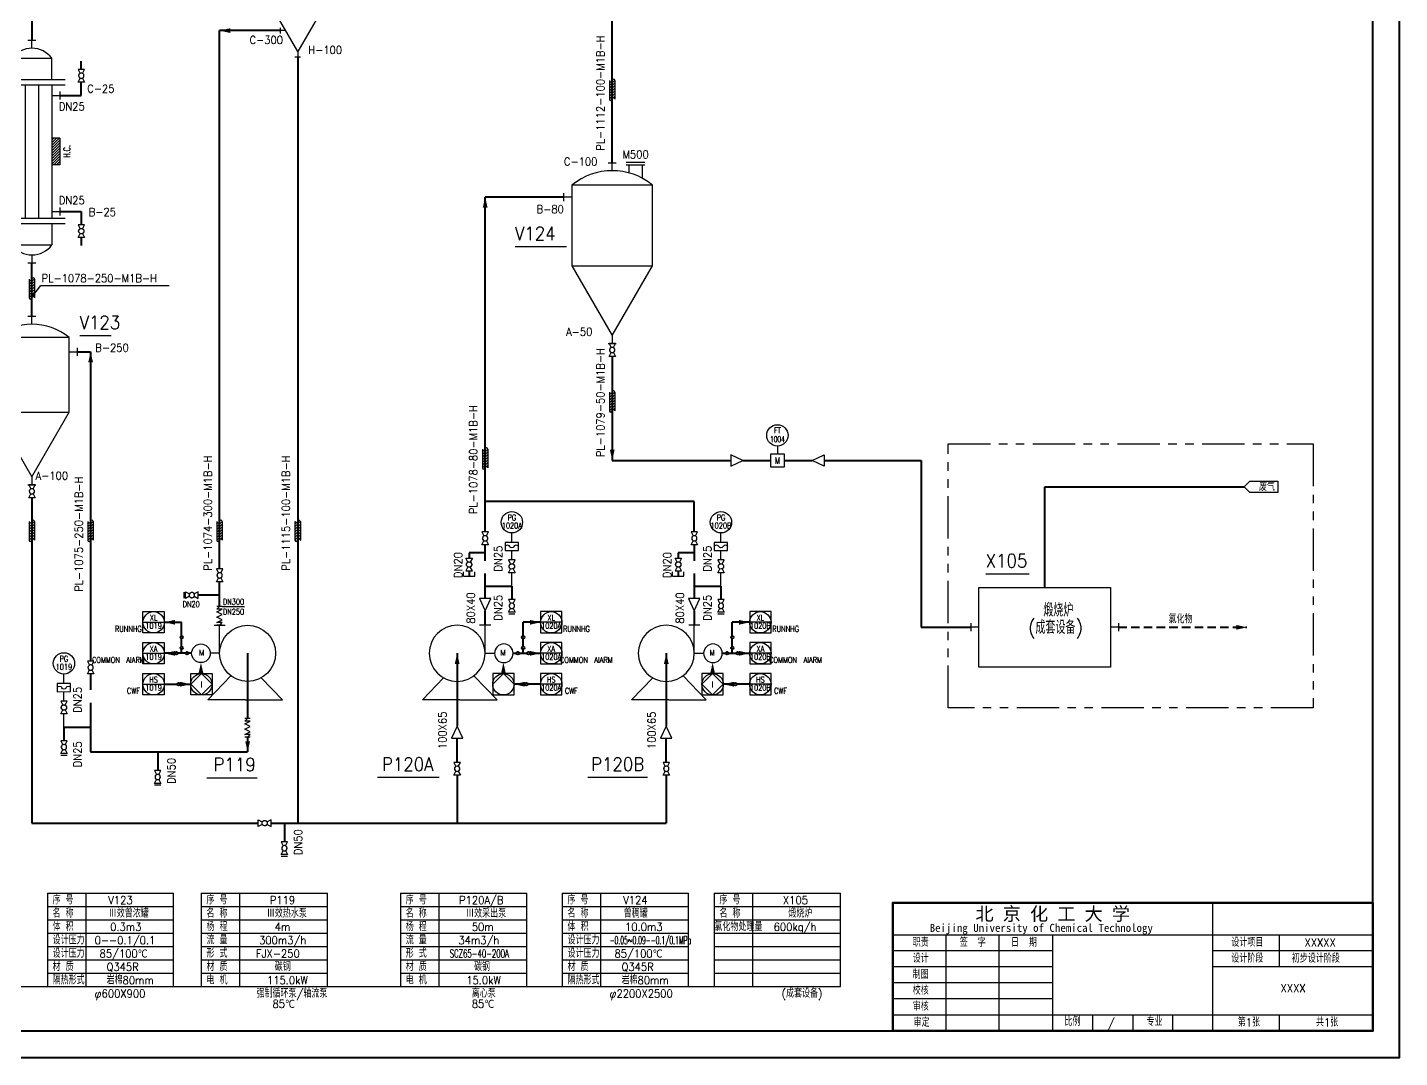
# Model space of a CAD drawing. Header units: millimetres. Extents: x 3 to 844, y 0 to 594.
# Drawn here: x 330 to 844, y 0 to 386 of the extents above; entities that cross this region are included whole.
import ezdxf
from ezdxf.enums import TextEntityAlignment as Align

# ---------------------------------------------------------------- set-up
doc = ezdxf.new("R2010")
doc.units = ezdxf.units.MM
doc.linetypes.add('HIDDEN2', pattern=[4.7625, 3.175, -1.5875])
doc.linetypes.add('PHANTOM2', pattern=[31.75, 15.875, -3.175, 3.175, -3.175, 3.175, -3.175])
for name, color, linetype in [('arrow', 9, 'Continuous'), ('instrument', 4, 'Continuous'), ('TEXT', 2, 'Continuous'), ('TXT', 7, 'Continuous'), ('仪表', 4, 'Continuous'), ('仪表号', 7, 'Continuous'), ('金柯图框', 146, 'Continuous')]:
    doc.layers.add(name, color=color, linetype=linetype)
for name, color, linetype, lineweight in [('PL', 7, 'Continuous', 40), ('标注', 1, 'HIDDEN2', 25), ('粗实线', 7, 'Continuous', 40), ('细实线', 7, 'Continuous', 25), ('设备', 7, 'Continuous', 25)]:
    doc.layers.add(name, color=color, linetype=linetype, lineweight=lineweight)
doc.styles.add('HZDX', font='romanc.shx', dxfattribs={"width": 0.7, "bigfont": 'hztxt.shx'})
doc.styles.add('romanc', font='romanc.shx', dxfattribs={"width": 0.7, "bigfont": 'hztxt.shx'})
doc.styles.get("Standard").update_dxf_attribs({"font": 'standard1.shx', "bigfont": 'gbcbig.shx'})
doc.styles.add('金柯16ST-W1.0', font='SimSun.ttf')

# ---------------------------------------------------------------- blocks, each defined once
blk = doc.blocks.new('A$C906b3375')
at = {"layer": '设备'}
h = blk.add_hatch(dxfattribs=at)
h.set_pattern_fill('JIS_WOOD', color=256, scale=0.7)
h.set_pattern_definition([(45, (-757.7555, -473.3284), (-0.35, 0.35), [])])
h.paths.add_polyline_path([(40, 53.18), (42.1, 53.18), (42.1, 60.18), (40, 60.18)])
for p, q in [((28.45, 105.6), (23.55, 105.6)), ((28.45, 104.9), (23.55, 104.9)), ((24.25, 101.4), (24.25, 104.9)), ((27.75, 101.4), (27.75, 104.9)), ((17.15, 102.07), (19.25, 102.07)), ((18.2, 99.97), (18.2, 102.07)), ((9.9, 97.4), (9.9, 95.3)), ((12, 96.35), (9.9, 96.35)), ((12, 96.35), (12, 26.35)), ((40, 96.35), (12, 96.35)), ((40, 96.35), (40, 26.35)), ((42.1, 94.27), (40, 94.27)), ((42.1, 95.32), (42.1, 93.22)), ((42.1, 88.03), (40, 88.03)), ((42.1, 89.08), (42.1, 86.98)), ((9.9, 84.63), (9.9, 82.53)), ((12, 83.58), (9.9, 83.58)), ((42.1, 83.03), (42.1, 80.93)), ((15.5, 78.44), (12, 76.34)), ((15.5, 79.84), (36.5, 79.84)), ((15.5, 79.84), (15.5, 78.44)), ((15.5, 78.44), (36.5, 78.44)), ((36.5, 79.84), (36.5, 78.44)), ((36.5, 78.44), (40, 76.34)), ((42.1, 81.98), (40, 81.98)), ((12, 76.34), (40, 76.34)), ((9.9, 70.84), (9.9, 68.74)), ((12, 69.79), (9.9, 69.79)), ((42.1, 60.18), (40, 60.18)), ((42.1, 60.18), (42.1, 53.18)), ((7.8, 56.53), (7.8, 51.63)), ((8.5, 56.53), (8.5, 51.63)), ((12, 55.83), (8.5, 55.83)), ((12, 52.33), (8.5, 52.33)), ((42.1, 53.18), (40, 53.18)), ((42.1, 48.36), (40, 48.36)), ((42.1, 49.41), (42.1, 47.31)), ((9.9, 44.03), (9.9, 41.93)), ((12, 42.98), (9.9, 42.98)), ((42.1, 41.59), (40, 41.59)), ((42.1, 42.64), (42.1, 40.54)), ((9.9, 37.05), (9.9, 34.95)), ((42.1, 37.05), (42.1, 34.95)), ((12, 36), (9.9, 36)), ((42.1, 36), (40, 36)), ((9.9, 30.35), (9.9, 28.25)), ((12, 29.3), (9.9, 29.3)), ((26, 2.1), (12, 26.35)), ((12, 26.35), (40, 26.35)), ((26, 23.29), (18.51, 28.96)), ((26, 23.29), (33.49, 28.96)), ((40, 26.35), (26, 2.1)), ((42.1, 29.3), (40, 29.3)), ((42.1, 30.35), (42.1, 28.25)), ((26, 23.29), (26, 16.29)), ((12.25, 17.34), (12.25, 15.24)), ((26, 16.29), (12.25, 16.29)), ((19.38, 10.99), (19.38, 8.89)), ((21.48, 9.94), (19.38, 9.94)), ((27.05, 0), (24.95, 0)), ((26, 2.1), (26, 0))]:
    blk.add_line(p, q, dxfattribs=at)
blk.add_arc((26, 79.48), 21.92, 50.3037, 129.6963, dxfattribs=at)
blk = doc.blocks.new('A$C6c86742b')
at = {"layer": '设备'}
h = blk.add_hatch(dxfattribs=at)
h.set_pattern_fill('JIS_WOOD', color=256, angle=90)
h.set_pattern_definition([(135, (-1121.0159, -487.17654), (-0.5, -0.5), [])])
h.paths.add_polyline_path([(3, 48.78), (0, 48.78), (0, 38.78), (3, 38.78)])
for p, q in [((15.5, 63.24), (18.5, 63.24)), ((17, 60.24), (17, 63.24)), ((34, 51.44), (34, 48.44)), ((0, 48.78), (0, 38.78)), ((0, 48.78), (3, 48.78)), ((31, 49.94), (34, 49.94)), ((0, 38.78), (3, 38.78)), ((3, 27.25), (17, 3)), ((17, 3), (31, 27.25)), ((15.5, 0), (18.5, 0)), ((17, 3), (17, 0))]:
    blk.add_line(p, q, dxfattribs=at)
blk.add_lwpolyline([(3, 27.25), (31, 27.25), (31, 55.25), (3, 55.25)], close=True, dxfattribs=at)
blk.add_arc((17, 38.1), 22.14, 50.7706, 129.2294, dxfattribs=at)
blk = doc.blocks.new('A$C0952c0bb')
at = {"layer": '设备'}
for p, q in [((17.4, 35.44), (21.6, 35.44)), ((19.5, 24.94), (19.5, 35.44)), ((19.5, 24.94), (16, 24.94)), ((15.03, 7.48), (23.71, 16.53)), ((43.03, 7.48), (35.09, 15.75)), ((29.03, 7.48), (15.03, 7.48)), ((29.03, 7.48), (43.03, 7.48))]:
    blk.add_line(p, q, dxfattribs=at)
for centre, radius in [((30, 24.94), 10.5), ((12.5, 24.94), 3.5)]:
    blk.add_circle(centre, radius, dxfattribs=at)
blk.add_text('M', height=2.1).set_placement((11.8, 24.18, 126))
blk = doc.blocks.new('A$Cfcf5278a')
at = {"layer": '设备'}
h = blk.add_hatch(dxfattribs=at)
h.set_pattern_fill('JIS_WOOD', color=256)
h.set_pattern_definition([(45, (-1258.7297, -590.2213), (-0.5, 0.5), [])])
h.paths.add_polyline_path([(23, 46.72), (20, 46.72), (20, 36.72), (23, 36.72)])
for p, q in [((11, 83.43), (14, 83.43)), ((12.5, 80.43), (12.5, 83.43)), ((5, 68.72), (5, 76.72)), ((5, 76.72), (20, 76.72)), ((20, 68.72), (20, 76.72)), ((0, 68.72), (25, 68.72)), ((0, 66.72), (25, 66.72)), ((5, 66.72), (5, 16.72)), ((10, 66.72), (10, 16.72)), ((15, 66.72), (15, 16.72)), ((20, 66.72), (20, 16.72)), ((20, 62.75), (23, 62.75)), ((23, 64.25), (23, 61.25)), ((2, 60.84), (2, 57.84)), ((5, 59.34), (2, 59.34)), ((23, 46.72), (20, 46.72)), ((23, 46.72), (23, 36.72)), ((23, 36.72), (20, 36.72)), ((2, 23.63), (2, 20.63)), ((5, 22.13), (2, 22.13)), ((23, 20.82), (23, 17.82)), ((0, 16.72), (25, 16.72)), ((20, 19.32), (23, 19.32)), ((0, 14.72), (25, 14.72)), ((5, 14.72), (5, 6.72)), ((20, 14.72), (20, 6.72)), ((5, 6.72), (20, 6.72)), ((11, 0), (14, 0)), ((12.5, 3), (12.5, 0))]:
    blk.add_line(p, q, dxfattribs=at)
for centre, start, end in [((12.5, 71), 37.2907, 142.7093), ((12.5, 12.43), 217.2907, 322.7093)]:
    blk.add_arc(centre, 9.43, start, end, dxfattribs=at)
blk = doc.blocks.new('A$C5a178aca')
at = {"layer": '设备'}
for p, q in [((16.62, 67.82), (19.62, 67.82)), ((18.12, 64.82), (18.12, 67.82)), ((23.35, 68.02), (30.35, 68.02)), ((23.35, 67.02), (30.35, 67.02)), ((24.35, 67.02), (24.35, 63.99)), ((29.35, 67.02), (29.35, 62.02)), ((0, 53.45), (0, 56.45)), ((3, 54.95), (0, 54.95)), ((3, 29.19), (18.12, 3)), ((18.12, 3), (33.24, 29.19)), ((16.62, 0), (19.62, 0)), ((18.12, 3), (18.12, 0))]:
    blk.add_line(p, q, dxfattribs=at)
blk.add_lwpolyline([(3, 29.19), (33.24, 29.19), (33.24, 59.43), (3, 59.43)], close=True, dxfattribs=at)
blk.add_arc((18.12, 40.91), 23.91, 50.7706, 129.2294, dxfattribs=at)
blk = doc.blocks.new('A$Cae644095')
at = {"layer": '设备'}
for p, q in [((0, 16.45), (0, 13.45)), ((55.27, 16.45), (55.27, 13.45)), ((3, 14.95), (0, 14.95)), ((55.27, 14.95), (52.27, 14.95))]:
    blk.add_line(p, q, dxfattribs=at)
blk.add_lwpolyline([(3, 29.9), (52.27, 29.9), (52.27, 0), (3, 0)], close=True, dxfattribs=at)
blk = doc.blocks.new('A$Cadf2ccbb')
blk.add_lwpolyline([(1.51, 1.64), (0, 2.4), (0, 0), (1.51, 0.76, 1), (3.29, 1.64), (4.8, 2.4), (4.8, 0), (3.29, 0.76, 1.609915), (1.51, 0.76, 4.279146)], format="xyb", close=True)
blk = doc.blocks.new('A$Cb8befc21')
blk.add_lwpolyline([(0, 0, 0, 0, 0), (0, 2.4, 0, 0, 0), (4.8, 0, 0, 1.2, 0), (2.85, 0.975, 0, 0, 0), (4.8, 0, 0, 0, 0), (4.8, 2.4, 0, 0, 0)], format="xyseb")
blk = doc.blocks.new('隔膜')
at = {"layer": 'instrument'}
blk.add_lwpolyline([(-2.5, 1.5), (2.5, 1.5), (2.5, -1.5), (-2.5, -1.5)], close=True, dxfattribs=at)
for centre, start, end in [((-1.67, -0.38), 24.7615, 155.2385), ((0, 0.38), 204.7615, 335.2385), ((1.67, -0.38), 24.7615, 155.2385)]:
    blk.add_arc(centre, 0.918, start, end, dxfattribs=at)
blk = doc.blocks.new('A$Ccaabb055')
at = {"layer": 'instrument', "xscale": -1, "rotation": 0.01870892020090054}
blk.add_blockref('隔膜', (2.5, 1.5), dxfattribs=at)
blk = doc.blocks.new('A$C4c916884')
at = {"layer": '设备'}
for p, q in [((0, 6), (1, 7)), ((2, 7), (0, 7)), ((0, 5), (2, 6)), ((2, 6), (0, 6)), ((2, 4), (0, 5)), ((0, 3), (2, 4)), ((2, 2), (0, 3)), ((0, 1), (2, 2)), ((2, 1), (0, 1)), ((2, 0), (0, 0)), ((2, 1), (1, 0))]:
    blk.add_line(p, q, dxfattribs=at)
blk = doc.blocks.new('A$C71590365')
blk.add_lwpolyline([(4.53, 2.12), (0, 4.24), (0, 0)], close=True)
blk = doc.blocks.new('A$Cf45da477')
for p, q in [((1.63, 4.24), (0, 4.24)), ((1.63, 0), (0, 0))]:
    blk.add_line(p, q)
blk.add_lwpolyline([(1.63, 0), (1.63, 4.24)])
blk = doc.blocks.new('流量计-电磁')
at = {"layer": 'instrument'}
blk.add_lwpolyline([(-2.5, 2.5), (2.5, 2.5), (2.5, -2.5), (-2.5, -2.5)], close=True, dxfattribs=at)
at = {"layer": 'instrument', "style": 'HZDX', "width": 0.7, "flags": 12}
blk.add_attdef('电磁流量计', text='', height=2.5, dxfattribs=at).set_placement((0, 0), align=Align.MIDDLE_CENTER)
blk = doc.blocks.new('A$Ce6ee9fa7')
at = {"layer": '仪表'}
blk.add_lwpolyline([(4, 7.85), (4, 5)], dxfattribs=at)
blk.add_circle((4, 11.85), 4, dxfattribs=at)
ref = blk.add_blockref('流量计-电磁', (4, 2.5))
ref.add_attrib('电磁流量计', 'M', dxfattribs={"layer": 'instrument', "height": 2.5, "style": 'HZDX', "width": 0.7}).set_placement((4, 2.5), align=Align.MIDDLE_CENTER)
at = {"layer": 'instrument', "lineweight": -3, "ltscale": 2, "style": 'romanc', "width": 0.7}
blk.add_text('FT', height=2.2, dxfattribs=at).set_placement((4, 12.65), align=Align.CENTER)
at = {"layer": '仪表号', "style": 'HZDX', "width": 0.6}
blk.add_text('1004', height=2.2, dxfattribs=at).set_placement((4, 9.35), align=Align.CENTER)
blk = doc.blocks.new('A$Cb12c0229')
at = {"layer": 'TEXT', "style": 'romanc', "width": 0.7}
blk.add_text('H.C.', height=2.5, rotation=90, dxfattribs=at).set_placement((2.5, -0.17))
blk = doc.blocks.new('A$Cbfcf88ef')
at = {"layer": 'arrow', "color": 1, "ltscale": 0.2}
blk.add_lwpolyline([(0, 0, 0, 1.8, 0), (4, 0, 1.8, 1.8, 0)], format="xyseb", dxfattribs=at)

msp = doc.modelspace()

# ---------------------------------------------------------------- hatches: boundary and pattern name
at = {"layer": '细实线'}
h = msp.add_hatch(dxfattribs=at)
h.set_pattern_fill('JIS_WOOD', color=256)
h.set_pattern_definition([(45, (-68.1767, 1217.794), (-0.5, 0.5), [])])
edge = h.paths.add_edge_path()
edge.add_arc((548.74, 359.12), 0.5, 180, 360)
edge.add_arc((549.74, 359.12), 0.5, 0, 180, ccw=False)
edge.add_line((550.24, 359.12), (550.24, 366.12))
edge.add_arc((549.74, 366.12), 0.5, 0, 180)
edge.add_arc((548.74, 366.12), 0.5, -180, 0, ccw=False)
edge.add_line((548.24, 366.12), (548.24, 359.12))
h = msp.add_hatch(dxfattribs=at)
h.set_pattern_fill('JIS_WOOD', color=256)
h.set_pattern_definition([(45, (-285.6899, 1143.3878), (-0.5, 0.5), [])])
edge = h.paths.add_edge_path()
edge.add_arc((331.23, 284.71), 0.5, 180, 360)
edge.add_arc((332.23, 284.71), 0.5, 0, 180, ccw=False)
edge.add_line((332.73, 284.71), (332.73, 291.71))
edge.add_arc((332.23, 291.71), 0.5, 0, 180)
edge.add_arc((331.23, 291.71), 0.5, -180, 0, ccw=False)
edge.add_line((330.73, 291.71), (330.73, 284.71))
h = msp.add_hatch(dxfattribs=at)
h.set_pattern_fill('JIS_WOOD', color=256)
h.set_pattern_definition([(45, (-68.1767, 1100.94044), (-0.5, 0.5), [])])
edge = h.paths.add_edge_path()
edge.add_arc((548.74, 242.26), 0.5, 180, 360)
edge.add_arc((549.74, 242.26), 0.5, 0, 180, ccw=False)
edge.add_line((550.24, 242.26), (550.24, 249.26))
edge.add_arc((549.74, 249.26), 0.5, 0, 180)
edge.add_arc((548.74, 249.26), 0.5, -180, 0, ccw=False)
edge.add_line((548.24, 249.26), (548.24, 242.26))
h = msp.add_hatch(dxfattribs=at)
h.set_pattern_fill('JIS_WOOD', color=256)
h.set_pattern_definition([(45, (-115.80145, 1079.5637), (-0.5, 0.5), [])])
edge = h.paths.add_edge_path()
edge.add_arc((501.12, 220.89), 0.5, 180, 360)
edge.add_arc((502.12, 220.89), 0.5, 0, 180, ccw=False)
edge.add_line((502.62, 220.89), (502.62, 227.89))
edge.add_arc((502.12, 227.89), 0.5, 0, 180)
edge.add_arc((501.12, 227.89), 0.5, -180, 0, ccw=False)
edge.add_line((500.62, 227.89), (500.62, 220.89))
h = msp.add_hatch(dxfattribs=at)
h.set_pattern_fill('JIS_WOOD', color=256)
h.set_pattern_definition([(45, (-285.6899, 1052.4539), (-0.5, 0.5), [])])
edge = h.paths.add_edge_path()
edge.add_arc((331.23, 193.78), 0.5, 180, 360)
edge.add_arc((332.23, 193.78), 0.5, 0, 180, ccw=False)
edge.add_line((332.73, 193.78), (332.73, 200.78))
edge.add_arc((332.23, 200.78), 0.5, 0, 180)
edge.add_arc((331.23, 200.78), 0.5, -180, 0, ccw=False)
edge.add_line((330.73, 200.78), (330.73, 193.78))
h = msp.add_hatch(dxfattribs=at)
h.set_pattern_fill('JIS_WOOD', color=256)
h.set_pattern_definition([(45, (-263.6899, 1052.4539), (-0.5, 0.5), [])])
edge = h.paths.add_edge_path()
edge.add_arc((353.23, 193.78), 0.5, 180, 360)
edge.add_arc((354.23, 193.78), 0.5, 0, 180, ccw=False)
edge.add_line((354.73, 193.78), (354.73, 200.78))
edge.add_arc((354.23, 200.78), 0.5, 0, 180)
edge.add_arc((353.23, 200.78), 0.5, -180, 0, ccw=False)
edge.add_line((352.73, 200.78), (352.73, 193.78))
h = msp.add_hatch(dxfattribs=at)
h.set_pattern_fill('JIS_WOOD', color=256)
h.set_pattern_definition([(45, (-215.32814, 1052.4539), (-0.5, 0.5), [])])
edge = h.paths.add_edge_path()
edge.add_arc((401.59, 193.78), 0.5, 180, 360)
edge.add_arc((402.59, 193.78), 0.5, 0, 180, ccw=False)
edge.add_line((403.09, 193.78), (403.09, 200.78))
edge.add_arc((402.59, 200.78), 0.5, 0, 180)
edge.add_arc((401.59, 200.78), 0.5, -180, 0, ccw=False)
edge.add_line((401.09, 200.78), (401.09, 193.78))
h = msp.add_hatch(dxfattribs=at)
h.set_pattern_fill('JIS_WOOD', color=256)
h.set_pattern_definition([(45, (-186.0495, 1052.4539), (-0.5, 0.5), [])])
edge = h.paths.add_edge_path()
edge.add_arc((430.87, 193.78), 0.5, 180, 360)
edge.add_arc((431.87, 193.78), 0.5, 0, 180, ccw=False)
edge.add_line((432.37, 193.78), (432.37, 200.78))
edge.add_arc((431.87, 200.78), 0.5, 0, 180)
edge.add_arc((430.87, 200.78), 0.5, -180, 0, ccw=False)
edge.add_line((430.37, 200.78), (430.37, 193.78))

# ---------------------------------------------------------------- linework, layer by layer
at = {"lineweight": 25}
for p, q in [((774.4, 9.89, -180), (774.4, 57.89, -180)), ((654.4, 45.89, -180), (834.4, 45.89, -180)), ((694.36, 9.89, -177.81), (694.36, 45.89, -177.81)), ((714.4, 9.89, -180), (714.4, 45.89, -180)), ((714.4, 39.89, -180), (654.4, 39.89, -180)), ((834.4, 39.89, -180), (774.4, 39.89, -180)), ((714.4, 33.89, -180), (654.4, 33.89, -180)), ((834.4, 33.89, -180), (774.4, 33.89, -180)), ((714.4, 27.89, -180), (654.4, 27.89, -180)), ((714.4, 21.89, -180), (654.4, 21.89, -180)), ((654.4, 15.89, -180), (834.4, 15.89, -180)), ((759.4, 9.89, -180), (759.4, 15.89, -180)), ((799.4, 9.89, -180), (799.4, 15.89, -180))]:
    msp.add_line(p, q, dxfattribs=at)
for p, q in [((674.45, 9.89, -177.81), (674.45, 45.89, -177.81)), ((729.4, 9.89, -180), (729.4, 15.89, -180)), ((744.4, 15.89, -180), (744.4, 9.89))]:
    msp.add_line(p, q)
msp.add_lwpolyline([(786.16, 213.81), (788.28, 215.93), (798.78, 215.93), (798.78, 211.69), (788.28, 211.69)], close=True)
at = {"lineweight": 60}
msp.add_lwpolyline([(654.4, 9.89), (834.4, 9.89), (834.4, 57.89), (654.4, 57.89)], close=True, dxfattribs=at)
at = {"layer": 'instrument'}
for p, q in [((511.65, 192.98), (511.65, 196.55)), ((590.05, 192.98), (590.04, 196.55)), ((511.65, 186.4), (511.65, 189.98)), ((590.05, 186.4), (590.05, 189.98)), ((511.65, 176.6), (511.65, 181.6)), ((590.05, 176.6), (590.05, 181.6)), ((373.37, 163.04), (381.37, 163.04)), ((530.41, 163.04), (522.41, 163.04)), ((608.8, 163.04), (600.8, 163.04)), ((373.37, 151.41), (381.37, 151.41)), ((530.41, 151.41), (522.41, 151.41)), ((608.8, 151.41), (600.8, 151.41)), ((343.76, 140.04), (343.76, 143.62)), ((373.37, 139.83), (381.37, 139.83)), ((395.28, 143.83), (391.28, 139.83)), ((391.28, 139.83), (395.28, 135.83)), ((399.28, 139.83), (395.28, 143.83)), ((395.28, 135.83), (399.28, 139.83)), ((504.5, 139.83), (508.5, 143.83)), ((508.5, 143.83), (512.5, 139.83)), ((530.41, 139.83), (522.41, 139.83)), ((582.89, 139.83), (586.89, 143.83)), ((586.89, 135.83), (582.89, 139.83)), ((586.89, 143.83), (590.89, 139.83)), ((590.89, 139.83), (586.89, 135.83)), ((608.8, 139.83), (600.8, 139.83)), ((343.76, 133.47), (343.76, 137.04)), ((343.76, 123.67), (343.76, 128.67))]:
    msp.add_line(p, q, dxfattribs=at)
for points in [[(373.37, 167.04), (381.37, 167.04), (381.37, 159.04), (373.37, 159.04)], [(530.41, 167.04), (522.41, 167.04), (522.41, 159.04), (530.41, 159.04)], [(608.8, 167.04), (600.8, 167.04), (600.8, 159.04), (608.8, 159.04)], [(373.37, 155.41), (381.37, 155.41), (381.37, 147.41), (373.37, 147.41)], [(530.41, 155.41), (522.41, 155.41), (522.41, 147.41), (530.41, 147.41)], [(608.8, 155.41), (600.8, 155.41), (600.8, 147.41), (608.8, 147.41)], [(373.37, 143.83), (381.37, 143.83), (381.37, 135.83), (373.37, 135.83)], [(391.28, 143.83), (399.28, 143.83), (399.28, 135.83), (391.28, 135.83)], [(512.5, 143.83), (504.5, 143.83), (504.5, 135.83), (512.5, 135.83)], [(530.41, 143.83), (522.41, 143.83), (522.41, 135.83), (530.41, 135.83)], [(590.89, 143.83), (582.89, 143.83), (582.89, 135.83), (590.89, 135.83)], [(608.8, 143.83), (600.8, 143.83), (600.8, 135.83), (608.8, 135.83)]]:
    msp.add_lwpolyline(points, close=True, dxfattribs=at)
at = {"layer": 'instrument', "ltscale": 2}
for centre in [(511.65, 200.55), (590.04, 200.55), (343.76, 147.62)]:
    msp.add_circle(centre, 4, dxfattribs=at)
at = {"layer": 'instrument'}
for centre in [(377.37, 163.04), (526.41, 163.04), (604.8, 163.04), (377.37, 151.41), (526.41, 151.41), (604.8, 151.41), (377.37, 139.83), (395.28, 139.83), (508.5, 139.83), (526.41, 139.83), (586.89, 139.83), (604.8, 139.83)]:
    msp.add_circle(centre, 4, dxfattribs=at)
at = {"layer": 'PL'}
for p, q in [((549.28, 335.31), (549.28, 410.9)), ((331.76, 391.19), (331.76, 381.19)), ((424.78, 384.83), (402.12, 384.83)), ((402.12, 183.02), (402.12, 384.83)), ((431.4, 374.9), (431.4, 87.75)), ((531.16, 322.45), (501.65, 322.45)), ((501.65, 196.91), (501.65, 322.45)), ((331.76, 277.76), (331.76, 297.76)), ((348.76, 264.46), (353.76, 264.46)), ((353.76, 264.46), (353.76, 148.48)), ((549.28, 262.7), (549.28, 223.74)), ((549.28, 223.74), (593.7, 223.74)), ((665.13, 223.74), (665.13, 161.16)), ((711.4, 176.11), (711.4, 213.81)), ((711.4, 213.81), (786.16, 213.81)), ((331.76, 209.72), (331.76, 87.75)), ((580.05, 208.31), (501.65, 208.31)), ((580.05, 196.91), (580.05, 208.31)), ((402.12, 168.91), (402.12, 178.22)), ((402.12, 173.22), (394.12, 173.22)), ((665.13, 161.16), (683.76, 161.16)), ((412.62, 151.41), (412.62, 126.93)), ((491.15, 151.41), (491.15, 124.1)), ((569.55, 151.41), (569.55, 124.1)), ((412.62, 119.93), (412.62, 114.46)), ((353.76, 114.46), (412.62, 114.46)), ((491.15, 105.75), (491.15, 87.75)), ((569.55, 105.75), (569.55, 87.75)), ((331.76, 87.75), (416.6, 87.75)), ((421.4, 87.75), (569.55, 87.75))]:
    msp.add_line(p, q, dxfattribs=at)
at = {"layer": 'PL', "linetype": 'HIDDEN2'}
msp.add_line((739.03, 161.16), (787.21, 161.16), dxfattribs=at)
at = {"layer": '标注'}
for p, q in [((395.28, 143.83), (395.2, 147.91)), ((508.5, 143.83), (508.58, 147.91)), ((586.89, 143.83), (586.98, 147.91))]:
    msp.add_line(p, q, dxfattribs=at)
at = {"layer": '粗实线'}
for p, q in [((834.4, 9.89), (834.4, 583.89)), ((350.26, 370.31), (350.26, 373.31)), ((350.26, 360.51), (350.26, 365.51)), ((342.26, 360.51), (350.26, 360.51)), ((342.26, 317.08), (350.26, 317.08)), ((350.26, 317.08), (350.26, 312.08)), ((350.26, 307.28), (350.26, 304.28)), ((598.23, 223.74), (608.7, 223.74)), ((613.7, 223.74), (624.18, 223.74)), ((628.7, 223.74), (665.13, 223.74)), ((501.65, 186.11), (501.65, 192.11)), ((580.05, 192.11), (580.05, 186.11)), ((501.65, 189.11), (495.65, 189.11)), ((495.65, 189.11), (495.65, 187.11)), ((580.05, 189.11), (574.05, 189.11)), ((574.05, 189.11), (574.05, 187.11)), ((495.65, 182.31), (495.65, 180.31)), ((501.65, 171.9), (501.65, 181.31)), ((574.05, 182.31), (574.05, 180.31)), ((580.05, 181.31), (580.05, 171.9)), ((501.65, 176.6), (511.65, 176.6)), ((511.65, 176.6), (511.65, 171.6)), ((580.05, 176.6), (590.05, 176.6)), ((590.05, 176.6), (590.05, 171.6)), ((501.65, 161.91), (501.65, 167.37)), ((580.05, 167.37), (580.05, 161.91)), ((381.37, 163.04), (387.87, 163.04)), ((387.87, 157.91), (387.87, 163.04)), ((522.41, 163.04), (515.91, 163.04)), ((515.91, 157.91), (515.91, 163.04)), ((600.8, 163.04), (594.3, 163.04)), ((594.3, 157.91), (594.3, 163.04)), ((387.87, 153.91), (387.87, 156.91)), ((515.91, 153.91), (515.91, 156.91)), ((594.3, 153.91), (594.3, 156.91)), ((385.37, 151.41), (381.37, 151.41)), ((389.37, 151.41), (386.37, 151.41)), ((387.87, 151.41), (387.87, 152.91)), ((391.62, 151.41), (390.31, 151.41)), ((512.15, 151.41), (513.41, 151.41)), ((514.41, 151.41), (517.41, 151.41)), ((515.91, 151.41), (515.91, 152.91)), ((519.78, 151.41), (522.41, 151.41)), ((590.55, 151.41), (591.8, 151.41)), ((592.8, 151.41), (595.8, 151.41)), ((594.3, 151.41), (594.3, 152.91)), ((598.18, 151.41), (600.8, 151.41)), ((353.76, 143.68), (353.76, 137.68)), ((381.37, 139.83), (386.28, 139.83)), ((387.28, 139.83), (391.28, 139.83)), ((514.78, 139.83), (512.5, 139.83)), ((516.5, 139.83), (515.78, 139.83)), ((522.41, 139.83), (517.5, 139.83)), ((593.18, 139.83), (590.89, 139.83)), ((594.89, 139.83), (594.18, 139.83)), ((600.8, 139.83), (595.89, 139.83)), ((353.76, 132.88), (353.76, 114.46)), ((353.76, 123.67), (343.76, 123.67)), ((343.76, 123.67), (343.76, 118.67)), ((491.15, 110.55), (491.15, 119.58)), ((569.55, 110.55), (569.55, 119.58)), ((378.9, 114.46), (378.9, 107.46)), ((426.4, 87.75), (426.4, 80.75)), ((28.4, 9.89), (834.4, 9.89))]:
    msp.add_line(p, q, dxfattribs=at)
msp.add_lwpolyline([(3.4, 593.89), (3.4, -0.11), (844.4, -0.11), (844.4, 593.89)], close=True, dxfattribs=at)
for centre in [(387.87, 157.41), (515.91, 157.41), (594.3, 157.41), (385.87, 151.41), (387.87, 153.41), (389.87, 151.41), (513.91, 151.41), (515.91, 153.41), (517.91, 151.41), (592.3, 151.41), (594.3, 153.41), (596.3, 151.41), (386.78, 139.83), (517, 139.83), (595.39, 139.83)]:
    msp.add_circle(centre, 0.5, dxfattribs=at)
at = {"layer": '细实线'}
for p, q in [((548.24, 366.12), (548.24, 359.12)), ((550.24, 366.12), (550.24, 359.12)), ((330.73, 291.71), (330.73, 284.71)), ((331.76, 284.89), (335.09, 289.34)), ((332.73, 291.71), (332.73, 284.71)), ((335.09, 289.34), (383.19, 289.34)), ((548.24, 249.26), (548.24, 242.26)), ((550.24, 249.26), (550.24, 242.26)), ((500.62, 227.89), (500.62, 220.89)), ((502.62, 227.89), (502.62, 220.89)), ((330.73, 200.78), (330.73, 193.78)), ((332.73, 200.78), (332.73, 193.78)), ((352.73, 200.78), (352.73, 193.78)), ((354.73, 200.78), (354.73, 193.78)), ((401.09, 200.78), (401.09, 193.78)), ((403.09, 200.78), (403.09, 193.78)), ((430.37, 200.78), (430.37, 193.78)), ((432.37, 200.78), (432.37, 193.78)), ((403.12, 168.91), (411.48, 168.91)), ((337.56, 61.52), (384.88, 61.52)), ((337.56, 61.52), (337.56, 26.52)), ((351.91, 61.52), (351.91, 26.52)), ((384.88, 26.52), (384.88, 61.52)), ((395.24, 61.52), (442.57, 61.52)), ((395.24, 61.52), (395.24, 26.52)), ((409.6, 61.52), (409.6, 26.52)), ((442.57, 26.52), (442.57, 61.52)), ((469.93, 61.52), (517.26, 61.52)), ((469.93, 61.52), (469.93, 26.52)), ((484.29, 61.52), (484.29, 26.52)), ((517.26, 26.52), (517.26, 61.52)), ((530.57, 61.52), (577.9, 61.52)), ((530.57, 61.52), (530.57, 26.52)), ((544.93, 61.52), (544.93, 26.52)), ((577.9, 26.52), (577.9, 61.52)), ((587.52, 61.52), (634.85, 61.52)), ((587.52, 61.52), (587.52, 26.52)), ((601.88, 61.52), (601.88, 26.52)), ((634.85, 26.52), (634.85, 61.52)), ((337.56, 56.52), (384.88, 56.52)), ((337.56, 51.52), (384.88, 51.52)), ((395.24, 56.52), (442.57, 56.52)), ((395.24, 51.52), (442.57, 51.52)), ((469.93, 56.52), (517.26, 56.52)), ((469.93, 51.52), (517.26, 51.52)), ((530.57, 56.52), (577.9, 56.52)), ((530.57, 51.52), (577.9, 51.52)), ((587.52, 56.52), (634.85, 56.52)), ((587.52, 51.52), (634.85, 51.52)), ((337.56, 46.52), (384.88, 46.52)), ((395.24, 46.52), (442.57, 46.52)), ((469.93, 46.52), (517.26, 46.52)), ((530.57, 46.52), (577.9, 46.52)), ((587.52, 46.52), (634.85, 46.52)), ((337.56, 41.52), (384.88, 41.52)), ((395.24, 41.52), (442.57, 41.52)), ((469.93, 41.52), (517.26, 41.52)), ((530.57, 41.52), (577.9, 41.52)), ((587.52, 41.52), (634.85, 41.52)), ((337.56, 36.52), (384.88, 36.52)), ((395.24, 36.52), (442.57, 36.52)), ((469.93, 36.52), (517.26, 36.52)), ((530.57, 36.52), (577.9, 36.52)), ((587.52, 36.52), (634.85, 36.52)), ((337.56, 31.52), (384.88, 31.52)), ((395.24, 31.52), (442.57, 31.52)), ((469.93, 31.52), (517.26, 31.52)), ((530.57, 31.52), (577.9, 31.52)), ((587.52, 31.52), (634.85, 31.52)), ((137.26, 26.52), (611.59, 26.52)), ((337.56, 26.52), (384.88, 26.52)), ((395.24, 26.52), (442.57, 26.52)), ((469.93, 26.52), (517.26, 26.52)), ((530.57, 26.52), (577.9, 26.52)), ((587.52, 26.52), (634.85, 26.52))]:
    msp.add_line(p, q, dxfattribs=at)
at = {"layer": '细实线', "linetype": 'PHANTOM2'}
msp.add_lwpolyline([(675.16, 229.91), (812.02, 229.91), (812.02, 130.95), (675.16, 130.95)], close=True, dxfattribs=at)
at = {"layer": '细实线'}
for centre, start, end in [((548.74, 366.12), 180, 0), ((549.74, 366.12), 0, 180), ((548.74, 359.12), 180, 0), ((549.74, 359.12), 0, 180), ((331.23, 291.71), 180, 0), ((332.23, 291.71), 0, 180), ((331.23, 284.71), 180, 0), ((332.23, 284.71), 0, 180), ((548.74, 249.26), 180, 0), ((549.74, 249.26), 0, 180), ((548.74, 242.26), 180, 0), ((549.74, 242.26), 0, 180), ((501.12, 227.89), 180, 0), ((502.12, 227.89), 0, 180), ((502.12, 220.89), 0, 180), ((501.12, 220.89), 180, 0), ((331.23, 200.78), 180, 0), ((332.23, 200.78), 0, 180), ((353.23, 200.78), 180, 0), ((354.23, 200.78), 0, 180), ((401.59, 200.78), 180, 0), ((402.59, 200.78), 0, 180), ((430.87, 200.78), 180, 0), ((431.87, 200.78), 0, 180), ((331.23, 193.78), 180, 0), ((332.23, 193.78), 0, 180), ((353.23, 193.78), 180, 0), ((354.23, 193.78), 0, 180), ((401.59, 193.78), 180, 0), ((402.59, 193.78), 0, 180), ((430.87, 193.78), 180, 0), ((431.87, 193.78), 0, 180)]:
    msp.add_arc(centre, 0.5, start, end, dxfattribs=at)
at = {"layer": '设备'}
for p, q in [((388.72, 174.39), (388.72, 172.06)), ((510.47, 166.2), (512.81, 166.2)), ((588.87, 166.2), (591.2, 166.2)), ((342.59, 113.26), (344.92, 113.26)), ((377.73, 102.06), (380.06, 102.06)), ((425.23, 75.34), (427.56, 75.34))]:
    msp.add_line(p, q, dxfattribs=at)
at = {"layer": '设备', "const_width": 0.5}
for points in [[(512.81, 303.84), (532.22, 303.84)], [(349.61, 270.51), (361.57, 270.51)], [(689.26, 181.19), (705.6, 181.19)], [(397.24, 104.74), (416.29, 104.74)], [(461.28, 104.89), (484.42, 104.89)], [(540.1, 104.89), (562.58, 104.89)]]:
    msp.add_lwpolyline(points, dxfattribs=at)
at = {"layer": '金柯图框', "color": 7}
msp.add_line((799.4, 33.89, -180), (799.4, 45.89, -180), dxfattribs=at)

# ---------------------------------------------------------------- block references
at = {"layer": 'instrument', "xscale": -1, "rotation": 270.0000000000002}
for p in [(510.45, 181.6), (588.85, 181.6), (342.56, 128.67)]:
    msp.add_blockref('A$Cadf2ccbb', p, dxfattribs=at)
at = {"layer": '粗实线'}
for name, p in [('A$Ce6ee9fa7', (607.2, 221.24)), ('A$C4c916884', (401.12, 161.91)), ('A$C4c916884', (411.62, 119.93))]:
    msp.add_blockref(name, p, dxfattribs=at)
at = {"layer": '细实线'}
for name, p in [('A$Cbfcf88ef', (402.12, 384.83)), ('A$Cb12c0229', (343.63, 337.34)), ('A$C71590365', (593.7, 221.62)), ('A$Cbfcf88ef', (381.37, 163.06)), ('A$Cbfcf88ef', (381.37, 151.41)), ('A$Cbfcf88ef', (512.5, 139.83)), ('A$Cbfcf88ef', (590.89, 139.83))]:
    msp.add_blockref(name, p, dxfattribs=at)
for name, p, rotation in [('A$Cbfcf88ef', (501.65, 322.45), 270), ('A$Cbfcf88ef', (353.76, 264.46), 270), ('A$Cbfcf88ef', (549.28, 223.74), 89.99999999999999), ('A$Cf45da477', (493.53, 181.94), 270), ('A$Cf45da477', (571.93, 181.94), 270), ('A$C71590365', (499.53, 171.9), 270), ('A$C71590365', (577.93, 171.9), 270), ('A$Cbfcf88ef', (522.41, 163.04), 180), ('A$Cbfcf88ef', (600.8, 163.04), 180), ('A$Cbfcf88ef', (787.21, 161.16), 180), ('A$Cbfcf88ef', (491.15, 151.41), 270), ('A$Cbfcf88ef', (522.41, 151.41), 180), ('A$Cbfcf88ef', (569.55, 151.41), 270), ('A$Cbfcf88ef', (600.8, 151.41), 180), ('A$Cbfcf88ef', (395.12, 147.91), 270), ('A$Cbfcf88ef', (508.5, 147.91), 270), ('A$Cbfcf88ef', (586.9, 147.91), 270), ('A$Cbfcf88ef', (391.28, 139.83), 180), ('A$C71590365', (493.27, 119.58), 89.99999999999999), ('A$C71590365', (571.67, 119.58), 89.99999999999999), ('A$Cbfcf88ef', (412.62, 114.46), 89.99999999999999)]:
    msp.add_blockref(name, p, dxfattribs=dict(at, rotation=rotation))
at = {"layer": '细实线', "xscale": -1}
msp.add_blockref('A$C71590365', (628.7, 221.62), dxfattribs=at)
at = {"layer": '设备'}
for name, p in [('A$C906b3375', (405.4, 374.9)), ('A$Cfcf5278a', (319.26, 297.76)), ('A$C5a178aca', (531.16, 267.5)), ('A$C6c86742b', (314.76, 214.52)), ('A$Ccaabb055', (509.15, 189.98)), ('A$Ccaabb055', (587.55, 189.98)), ('A$Cae644095', (683.76, 146.21)), ('A$C0952c0bb', (382.62, 126.47)), ('A$Ccaabb055', (341.26, 137.04))]:
    msp.add_blockref(name, p, dxfattribs=at)
for name, p, rotation in [('A$Cadf2ccbb', (349.06, 370.31), 269.9999999999999), ('A$Cadf2ccbb', (548.08, 267.5), 270), ('A$Cadf2ccbb', (330.56, 214.52), 270), ('A$Cadf2ccbb', (500.45, 196.91), 270), ('A$Cadf2ccbb', (578.85, 196.91), 270), ('A$Cb8befc21', (502.85, 181.31), 90), ('A$Cb8befc21', (581.25, 181.31), 90), ('A$Cadf2ccbb', (400.92, 183.02), 270), ('A$Cadf2ccbb', (394.12, 174.42), 180), ('A$Cadf2ccbb', (510.45, 171.6), 270), ('A$Cadf2ccbb', (588.85, 171.6), 270), ('A$Cadf2ccbb', (352.56, 148.48), 270), ('A$Cb8befc21', (354.96, 132.88), 90), ('A$Cadf2ccbb', (342.56, 118.67), 270), ('A$Cadf2ccbb', (489.95, 110.55), 270), ('A$Cadf2ccbb', (568.35, 110.55), 270), ('A$Cadf2ccbb', (377.7, 107.46), 270), ('A$Cadf2ccbb', (425.2, 80.75), 270)]:
    msp.add_blockref(name, p, dxfattribs=dict(at, rotation=rotation))
at = {"layer": '设备', "xscale": -1}
for p, rotation in [((349.06, 307.28), 270.0000000000001), ((496.85, 187.11), 90), ((575.25, 187.11), 90), ((416.6, 88.95), 180)]:
    msp.add_blockref('A$Cadf2ccbb', p, dxfattribs=dict(at, rotation=rotation))
for p in [(521.15, 126.47), (599.55, 126.47)]:
    msp.add_blockref('A$C0952c0bb', p, dxfattribs=at)

# ---------------------------------------------------------------- texts
for s, height, p in [('C-300', 3, (413.33, 379.81, 180)), ('H-100', 3, (435.35, 376.06, 180)), ('C-25', 3, (352.49, 361.55, 180)), ('DN25', 3, (341.85, 354.9, 180)), ('M500', 3, (553.11, 336.9, 180)), ('C-100', 3, (531.17, 334.24, 180)), ('DN25', 3, (341.85, 319.72, 180)), ('B-80', 3, (520.96, 316.4, 180)), ('B-25', 3, (353.05, 315.31, 180)), ('V124', 5, (512.81, 306.29, 180)), ('PL-1078-250-M1B-H', 3, (335.4, 290.52, 180)), ('V123', 5, (349.62, 272.96, 180)), ('A-50', 3, (531.99, 270.43, 180)), ('B-250', 3, (355.52, 264.46, 180)), ('A-100', 3, (333.12, 216.5, 180)), ('废气', 3, (791.71, 212.34, 180)), ('X105', 5, (689.27, 183.64, 180)), ('煅烧炉', 5, (710.86, 165.16, 180)), ('(成套设备)', 5, (705.19, 158.67, 180)), ('氯化物', 3, (757.79, 162.67, 180)), ('P119', 5, (399.84, 107.19, 180)), ('P120A', 5, (462.96, 107.34, 180)), ('P120B', 5, (541.35, 107.34, 180)), (' 序 号', 3, (337.62, 57.38, 180)), ('V123', 3, (360.37, 57.38, 180)), (' 序 号', 3, (395.31, 57.38, 180)), ('P119', 3, (420.92, 57.38, 180)), (' 序 号', 3, (470, 57.38, 180)), ('P120A/B', 3, (491.87, 57.38, 180)), (' 序 号', 3, (530.64, 57.38, 180)), ('V124', 3, (553.39, 57.38, 180)), (' 序 号', 3, (587.59, 57.38, 180)), ('X105', 3, (613.27, 57.38, 180)), (' 名 称', 3, (337.62, 52.38, 180)), ('Ⅲ效曾浓罐', 3, (360.55, 52.38, 180)), (' 名 称', 3, (395.31, 52.38, 180)), ('Ⅲ效热水泵', 3, (419.81, 52.38, 180)), (' 名 称', 3, (470, 52.38, 180)), ('Ⅲ效采出泵', 3, (494.51, 52.38, 180)), (' 名 称', 3, (530.64, 52.38, 180)), ('曾稠罐', 3, (553.57, 52.38, 180)), (' 名 称', 3, (587.59, 52.38, 180)), ('煅烧炉', 3, (615.28, 52.38, 180)), (' 体 积', 3, (337.62, 47.38, 180)), ('0.3m3', 3, (361.09, 47.38, 180)), (' 杨 程', 3, (395.31, 47.38, 180)), ('4m', 3, (422.77, 47.38, 180)), (' 杨 程', 3, (470, 47.38, 180)), ('50m', 3, (496.64, 47.38, 180)), (' 体 积', 3, (530.64, 47.38, 180)), ('10.0m3', 3, (554.1, 47.38, 180)), ('氯化物处理量', 3, (587.59, 47.38, 180)), ('600kg/h', 3, (609.8, 47.38, 180)), (' 设计压力', 3, (337.62, 42.38, 180)), ('0--0.1/0.1', 3, (355.28, 42.38, 180)), (' 流 量', 3, (395.31, 42.38, 180)), ('300m3/h', 3, (416.91, 42.38, 180)), (' 流 量', 3, (470, 42.38, 180)), ('34m3/h', 3, (491.61, 42.38, 180)), (' 设计压力', 3, (530.64, 42.38, 180)), ('职责', 3, (661.91, 41.49)), (' 签  字  ', 3, (677.66, 41.49)), (' 日  期 ', 3, (696.86, 41.49)), ('设计项目', 3, (781.34, 41.49)), ('XXXXX', 3, (808.78, 41.5, -180)), (' 设计压力', 3, (337.62, 37.38, 180)), ('85/100℃', 3, (357.1, 37.38, 180)), (' 形 式', 3, (395.31, 37.38, 180)), ('FJX-250', 3, (415.74, 37.38, 180)), (' 形 式', 3, (470, 37.38, 180)), (' 设计压力', 3, (530.64, 37.38, 180)), ('85/100℃', 3, (550.12, 37.38, 180)), ('设计', 3, (661.91, 35.49)), ('设计阶段', 3, (781.34, 35.53)), ('初步设计阶段', 3, (804.01, 35.5)), (' 材 质', 3, (337.62, 32.38, 180)), ('Q345R', 3, (359.74, 32.38, 180)), (' 材 质', 3, (395.31, 32.38, 180)), ('碳钢', 3, (422.78, 32.38, 180)), (' 材 质', 3, (470, 32.38, 180)), ('碳钢', 3, (497.47, 32.38, 180)), (' 材 质', 3, (530.64, 32.38, 180)), ('Q345R', 3, (552.76, 32.38, 180)), ('制图', 3, (661.91, 29.49)), (' 隔热形式', 3, (337.62, 27.38, 180)), ('岩棉80mm', 3, (359.74, 27.38, 180)), (' 电 机', 3, (395.31, 27.38, 180)), ('强制循环泵/轴流泵', 3, (415.94, 22.38, 180)), ('115.0kW', 3, (419.87, 27.38, 180)), (' 电 机', 3, (470, 27.38, 180)), ('15.0kW', 3, (494.56, 27.38, 180)), ('离心泵', 3, (496.63, 22.38, 180)), (' 隔热形式', 3, (530.64, 27.38, 180)), ('岩棉80mm', 3, (552.76, 27.38, 180)), ('(成套设备)', 3, (612.78, 22.38, 180)), ('校核', 3, (661.91, 23.49)), ('φ600X900', 3, (355.3, 22.38, 180)), ('85℃', 3, (421.93, 18.54, 180)), ('85℃', 3, (496.63, 18.54, 180)), ('φ2200X2500', 3, (548.31, 22.38, 180)), ('审核', 3, (661.91, 17.49)), ('审定', 3, (662.22, 11.49)), ('比例', 3, (718.79, 11.79)), ('/', 3, (735.03, 11.34)), ('专业', 3, (749.57, 11.79)), ('第1张', 3, (783.77, 11.58)), ('共1张', 3, (813.07, 11.58))]:
    msp.add_text(s, height=height).set_placement(p)
for s, p in [('PL-1112-100-M1B-H', (546.34, 339.77, 180)), ('PL-1079-50-M1B-H', (546.34, 224.94, 180)), ('PL-1078-80-M1B-H', (498.71, 203.56, 180)), ('PL-1074-300-M1B-H', (399.19, 182.35, 180)), ('PL-1115-100-M1B-H', (428.46, 182.35, 180)), ('PL-1075-250-M1B-H', (350.82, 174.43, 180)), ('DN25', (508.04, 182.04, 180)), ('DN25', (586.43, 182.04, 180)), ('DN20', (492.99, 179.64, 180)), ('DN20', (571.39, 179.64, 180)), ('80X40', (497.77, 162.53, 180)), ('DN25', (508.04, 163.62, 180)), ('80X40', (576.17, 162.53, 180)), ('DN25', (586.43, 163.62, 180)), ('DN25', (350.38, 129.11, 180)), ('100X65', (487.15, 115.49, 180)), ('100X65', (565.55, 115.49, 180)), ('DN25', (350.38, 108.69, 180)), ('DN50', (385.52, 102.48, 180)), ('DN50', (433.02, 75.76, 180))]:
    msp.add_text(s, height=3, rotation=90).set_placement(p)
for s, width, p in [('-0.05~0.09--0.1/0.1MPa', 0.5, (548.29, 42.38, 180)), ('SCZ65-40-200A', 0.7, (488.35, 37.38, 180))]:
    msp.add_text(s, height=3, dxfattribs=dict(width=width)).set_placement(p)
at = {"insert": (797.99, 27.43), "char_height": 3, "attachment_point": 1}
msp.add_mtext_dynamic_manual_height_columns('\\pxi0.60894;XXXX', width=16.5121, gutter_width=15, heights=[0], dxfattribs=at)
at = {"layer": 'TXT', "style": 'romanc', "width": 0.67}
for s, p in [('PG', (511.65, 201.18)), ('PG', (590.04, 201.18)), ('1020A', (511.65, 198.17)), ('1020B', (590.04, 198.17)), ('DN20', (391.47, 168.73)), ('DN300', (407.34, 169.63)), ('XL', (377.37, 163.67)), ('DN250', (407.34, 165.91)), ('XL', (526.41, 163.67)), ('XL', (604.8, 163.67)), ('RUNNHG', (367.89, 159.46)), ('1019', (377.37, 160.66)), ('1020A', (526.41, 160.66)), ('RUNNHG', (535.89, 159.46)), ('1020B', (604.8, 160.66)), ('RUNNHG', (614.28, 159.46)), ('PG', (343.76, 148.24)), ('COMMON  AIARM', (364.18, 147.82)), ('1019', (377.37, 149.02)), ('XA', (377.37, 152.03)), ('1020A', (526.41, 149.02)), ('XA', (526.41, 152.03)), ('COMMON  AIARM', (539.6, 147.82)), ('1020B', (604.8, 149.02)), ('XA', (604.8, 152.03)), ('COMMON  AIARM', (617.99, 147.82)), ('1019', (343.76, 145.24)), ('1019', (377.37, 137.44)), ('HS', (377.37, 140.45)), ('I', (395.28, 138.66)), ('1020A', (526.41, 137.44)), ('HS', (526.41, 140.45)), ('I', (586.89, 138.66)), ('1020B', (604.8, 137.44)), ('HS', (604.8, 140.45)), ('CWF', (369.81, 136.24)), ('CWF', (533.97, 136.24)), ('CWF', (612.37, 136.24))]:
    msp.add_text(s, height=2.2, dxfattribs=at).set_placement(p, align=Align.CENTER)
at = {"layer": '金柯图框', "color": 7, "style": '金柯16ST-W1.0'}
for s, height, p in [('北 京 化 工 大 学', 5, (714.4, 53.76, -180)), ('Beijing University of Chemical Technology', 3, (710.11, 48.51, -180))]:
    msp.add_text(s, height=height, dxfattribs=at).set_placement(p, align=Align.MIDDLE_CENTER)

doc.saveas('drawing.dxf')
